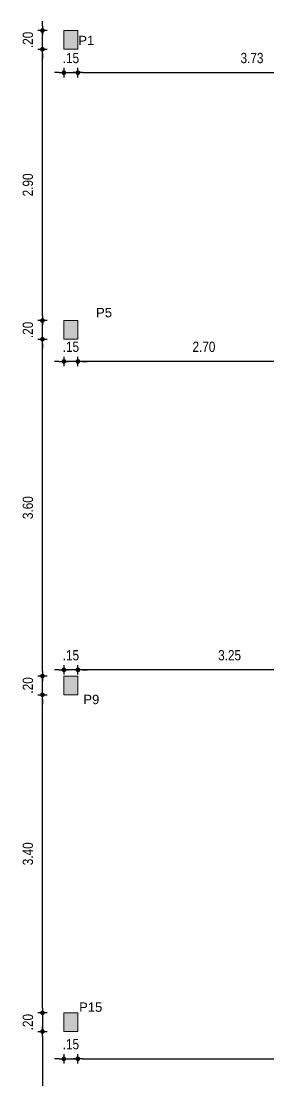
# Model space of a CAD drawing. Header units: millimetres. Extents: x 3212 to 6878, y 1640 to 3386.
# Drawn here: x 3343.2 to 3345.85, y 1707.69 to 1719 of the extents above; entities that cross this region are included whole.
import ezdxf

# ---------------------------------------------------------------- set-up
doc = ezdxf.new("R2010")
doc.units = ezdxf.units.MM
doc.header["$LTSCALE"] = 0.8
doc.layers.add('COTA', color=2, linetype='Continuous')
doc.layers.add('COTAS', color=53, linetype='Continuous', lineweight=9)
doc.layers.add('pilares', color=1, linetype='Continuous', lineweight=9)
doc.styles.add('CARIMBO_DADOS', font='arial.ttf', dxfattribs={"height": 0.1})
doc.styles.add('F2', font='ARIALN.TTF')
doc.dimstyles.new('ARQUITETURA', dxfattribs={"dimtxt": 0.11, "dimasz": 0.05, "dimexe": 0.1, "dimexo": 0, "dimgap": 0.1, "dimtad": 1, "dimzin": 5, "dimdsep": 46, "dimtxsty": 'F2', "dimblk": 'COTA', "dimcen": 0, "dimse1": 1, "dimse2": 1, "dimadec": 0, "dimazin": 0, "dimtfac": 2, "dimtix": 1, "dimtmove": 2, "dimatfit": 3, "dimldrblk": 'COTA', "dimfxl": 0, "dimtolj": 1, "dimtzin": 5, "dimarcsym": 0})

# ---------------------------------------------------------------- blocks, each defined once
blk = doc.blocks.new('COTA')
at = {"layer": 'COTA'}
for p, q in [((-1, 0), (1, 0)), ((0, 1), (0, -1))]:
    blk.add_line(p, q, dxfattribs=at)
at = {"layer": 'COTA', "const_width": 0.5}
blk.add_lwpolyline([(-0.25, 0, 1), (0.25, 0, 1)], format="xyb", close=True, dxfattribs=at)
blk = doc.blocks.new('*D836')
at = {"layer": 'COTAS', "color": 0, "lineweight": -2, "transparency": 16777216}
for p, q in [((3343.612, 1707.912), (3343.562, 1707.912)), ((3343.662, 1707.912), (3343.812, 1707.912)), ((3343.862, 1707.912), (3343.912, 1707.912))]:
    blk.add_line(p, q, dxfattribs=at)
at = {"layer": 'Defpoints', "color": 0, "transparency": 16777216}
for p in [(3343.662, 1708.304), (3343.812, 1708.204), (3343.812, 1707.912)]:
    blk.add_point(p, dxfattribs=at)
at = {"layer": 'COTAS', "color": 0, "lineweight": -2, "transparency": 16777216, "xscale": 0.05, "yscale": 0.05, "zscale": 0.05}
blk.add_blockref('COTA', (3343.662, 1707.912), dxfattribs=at)
at = {"layer": 'COTAS', "color": 0, "lineweight": -2, "transparency": 16777216, "xscale": 0.05, "yscale": 0.05, "zscale": 0.05, "rotation": 180}
blk.add_blockref('COTA', (3343.812, 1707.912), dxfattribs=at)
at = {"layer": 'COTAS', "color": 0, "transparency": 16777216, "insert": (3343.737, 1708.068), "char_height": 0.11, "attachment_point": 5, "style": 'F2'}
blk.add_mtext('\\A1;.15', dxfattribs=at)
blk = doc.blocks.new('*D837')
at = {"layer": 'COTAS', "color": 0, "lineweight": -2, "transparency": 16777216}
blk.add_line((3343.862, 1707.912), (3348.492, 1707.912), dxfattribs=at)
at = {"layer": 'Defpoints', "color": 0, "transparency": 16777216}
for p in [(3343.812, 1708.204), (3348.542, 1708.204), (3348.542, 1707.912)]:
    blk.add_point(p, dxfattribs=at)
at = {"layer": 'COTAS', "color": 0, "lineweight": -2, "transparency": 16777216, "xscale": 0.05, "yscale": 0.05, "zscale": 0.05, "rotation": 180}
blk.add_blockref('COTA', (3343.812, 1707.912), dxfattribs=at)
at = {"layer": 'COTAS', "color": 0, "lineweight": -2, "transparency": 16777216, "xscale": 0.05, "yscale": 0.05, "zscale": 0.05}
blk.add_blockref('COTA', (3348.542, 1707.912), dxfattribs=at)
at = {"layer": 'COTAS', "color": 0, "transparency": 16777216, "insert": (3346.177, 1708.068), "char_height": 0.11, "attachment_point": 5, "style": 'F2'}
blk.add_mtext('\\A1;4.73', dxfattribs=at)
blk = doc.blocks.new('*D747')
at = {"layer": 'COTAS', "color": 0, "lineweight": -2, "transparency": 16777216}
blk.add_line((3343.862, 1718.454), (3347.492, 1718.454), dxfattribs=at)
at = {"layer": 'Defpoints', "color": 0, "transparency": 16777216}
for p in [(3343.812, 1718.604), (3347.542, 1718.604), (3347.542, 1718.454)]:
    blk.add_point(p, dxfattribs=at)
at = {"layer": 'COTAS', "color": 0, "lineweight": -2, "transparency": 16777216, "xscale": 0.05, "yscale": 0.05, "zscale": 0.05, "rotation": 180}
blk.add_blockref('COTA', (3343.812, 1718.454), dxfattribs=at)
at = {"layer": 'COTAS', "color": 0, "lineweight": -2, "transparency": 16777216, "xscale": 0.05, "yscale": 0.05, "zscale": 0.05}
blk.add_blockref('COTA', (3347.542, 1718.454), dxfattribs=at)
at = {"layer": 'COTAS', "color": 0, "transparency": 16777216, "insert": (3345.677, 1718.61), "char_height": 0.11, "attachment_point": 5, "style": 'F2'}
blk.add_mtext('\\A1;3.73', dxfattribs=at)
blk = doc.blocks.new('*D847')
at = {"layer": 'COTAS', "color": 0, "lineweight": -2, "transparency": 16777216}
blk.add_line((3343.432, 1708.454), (3343.432, 1711.754), dxfattribs=at)
at = {"layer": 'Defpoints', "color": 0, "transparency": 16777216}
for p in [(3343.432, 1711.804), (3343.662, 1711.804), (3343.662, 1708.404)]:
    blk.add_point(p, dxfattribs=at)
at = {"layer": 'COTAS', "color": 0, "lineweight": -2, "transparency": 16777216, "xscale": 0.05, "yscale": 0.05, "zscale": 0.05}
for p, rotation in [((3343.432, 1711.804), 90), ((3343.432, 1708.404), 270)]:
    blk.add_blockref('COTA', p, dxfattribs=dict(at, rotation=rotation))
at = {"layer": 'COTAS', "color": 0, "transparency": 16777216, "insert": (3343.276, 1710.104), "char_height": 0.11, "attachment_point": 5, "rotation": 90, "style": 'F2'}
blk.add_mtext('\\A1;3.40', dxfattribs=at)
blk = doc.blocks.new('*D848')
at = {"layer": 'COTAS', "color": 0, "lineweight": -2, "transparency": 16777216}
for p, q in [((3343.432, 1712.054), (3343.432, 1712.104)), ((3343.432, 1711.804), (3343.432, 1712.004)), ((3343.432, 1711.754), (3343.432, 1711.704))]:
    blk.add_line(p, q, dxfattribs=at)
at = {"layer": 'Defpoints', "color": 0, "transparency": 16777216}
for p in [(3343.432, 1712.004), (3343.662, 1712.004), (3343.662, 1711.804)]:
    blk.add_point(p, dxfattribs=at)
at = {"layer": 'COTAS', "color": 0, "lineweight": -2, "transparency": 16777216, "xscale": 0.05, "yscale": 0.05, "zscale": 0.05}
for p, rotation in [((3343.432, 1712.004), 270), ((3343.432, 1711.804), 90)]:
    blk.add_blockref('COTA', p, dxfattribs=dict(at, rotation=rotation))
at = {"layer": 'COTAS', "color": 0, "transparency": 16777216, "insert": (3343.276, 1711.904), "char_height": 0.11, "attachment_point": 5, "rotation": 90, "style": 'F2'}
blk.add_mtext('\\A1;.20', dxfattribs=at)
blk = doc.blocks.new('*D849')
at = {"layer": 'COTAS', "color": 0, "lineweight": -2, "transparency": 16777216}
blk.add_line((3343.432, 1712.054), (3343.432, 1715.554), dxfattribs=at)
at = {"layer": 'Defpoints', "color": 0, "transparency": 16777216}
for p in [(3343.432, 1715.604), (3343.662, 1715.604), (3343.662, 1712.004)]:
    blk.add_point(p, dxfattribs=at)
at = {"layer": 'COTAS', "color": 0, "lineweight": -2, "transparency": 16777216, "xscale": 0.05, "yscale": 0.05, "zscale": 0.05}
for p, rotation in [((3343.432, 1715.604), 90), ((3343.432, 1712.004), 270)]:
    blk.add_blockref('COTA', p, dxfattribs=dict(at, rotation=rotation))
at = {"layer": 'COTAS', "color": 0, "transparency": 16777216, "insert": (3343.276, 1713.804), "char_height": 0.11, "attachment_point": 5, "rotation": 90, "style": 'F2'}
blk.add_mtext('\\A1;3.60', dxfattribs=at)
blk = doc.blocks.new('*D850')
at = {"layer": 'COTAS', "color": 0, "lineweight": -2, "transparency": 16777216}
for p, q in [((3343.432, 1715.854), (3343.432, 1715.904)), ((3343.432, 1715.604), (3343.432, 1715.804)), ((3343.432, 1715.554), (3343.432, 1715.504))]:
    blk.add_line(p, q, dxfattribs=at)
at = {"layer": 'Defpoints', "color": 0, "transparency": 16777216}
for p in [(3343.432, 1715.804), (3343.662, 1715.804), (3343.662, 1715.604)]:
    blk.add_point(p, dxfattribs=at)
at = {"layer": 'COTAS', "color": 0, "lineweight": -2, "transparency": 16777216, "xscale": 0.05, "yscale": 0.05, "zscale": 0.05}
for p, rotation in [((3343.432, 1715.804), 270), ((3343.432, 1715.604), 90)]:
    blk.add_blockref('COTA', p, dxfattribs=dict(at, rotation=rotation))
at = {"layer": 'COTAS', "color": 0, "transparency": 16777216, "insert": (3343.276, 1715.704), "char_height": 0.11, "attachment_point": 5, "rotation": 90, "style": 'F2'}
blk.add_mtext('\\A1;.20', dxfattribs=at)
blk = doc.blocks.new('*D851')
at = {"layer": 'COTAS', "color": 0, "lineweight": -2, "transparency": 16777216}
blk.add_line((3343.432, 1715.854), (3343.432, 1718.654), dxfattribs=at)
at = {"layer": 'Defpoints', "color": 0, "transparency": 16777216}
for p in [(3343.432, 1718.704), (3343.662, 1718.704), (3343.662, 1715.804)]:
    blk.add_point(p, dxfattribs=at)
at = {"layer": 'COTAS', "color": 0, "lineweight": -2, "transparency": 16777216, "xscale": 0.05, "yscale": 0.05, "zscale": 0.05}
for p, rotation in [((3343.432, 1718.704), 90), ((3343.432, 1715.804), 270)]:
    blk.add_blockref('COTA', p, dxfattribs=dict(at, rotation=rotation))
at = {"layer": 'COTAS', "color": 0, "transparency": 16777216, "insert": (3343.276, 1717.254), "char_height": 0.11, "attachment_point": 5, "rotation": 90, "style": 'F2'}
blk.add_mtext('\\A1;2.90', dxfattribs=at)
blk = doc.blocks.new('*D852')
at = {"layer": 'COTAS', "color": 0, "lineweight": -2, "transparency": 16777216}
for p, q in [((3343.432, 1718.954), (3343.432, 1719.004)), ((3343.432, 1718.704), (3343.432, 1718.904)), ((3343.432, 1718.654), (3343.432, 1718.604))]:
    blk.add_line(p, q, dxfattribs=at)
at = {"layer": 'Defpoints', "color": 0, "transparency": 16777216}
for p in [(3343.432, 1718.904), (3343.662, 1718.904), (3343.662, 1718.704)]:
    blk.add_point(p, dxfattribs=at)
at = {"layer": 'COTAS', "color": 0, "lineweight": -2, "transparency": 16777216, "xscale": 0.05, "yscale": 0.05, "zscale": 0.05}
for p, rotation in [((3343.432, 1718.904), 270), ((3343.432, 1718.704), 90)]:
    blk.add_blockref('COTA', p, dxfattribs=dict(at, rotation=rotation))
at = {"layer": 'COTAS', "color": 0, "transparency": 16777216, "insert": (3343.276, 1718.804), "char_height": 0.11, "attachment_point": 5, "rotation": 90, "style": 'F2'}
blk.add_mtext('\\A1;.20', dxfattribs=at)
blk = doc.blocks.new('*D757')
at = {"layer": 'COTAS', "color": 0, "lineweight": -2, "transparency": 16777216}
blk.add_line((3347.012, 1712.07), (3343.862, 1712.07), dxfattribs=at)
at = {"layer": 'Defpoints', "color": 0, "transparency": 16777216}
for p in [(3343.812, 1712.07), (3343.812, 1712.004), (3347.062, 1712.004)]:
    blk.add_point(p, dxfattribs=at)
at = {"layer": 'COTAS', "color": 0, "lineweight": -2, "transparency": 16777216, "xscale": 0.05, "yscale": 0.05, "zscale": 0.05, "rotation": 180}
blk.add_blockref('COTA', (3343.812, 1712.07), dxfattribs=at)
at = {"layer": 'COTAS', "color": 0, "lineweight": -2, "transparency": 16777216, "xscale": 0.05, "yscale": 0.05, "zscale": 0.05}
blk.add_blockref('COTA', (3347.062, 1712.07), dxfattribs=at)
at = {"layer": 'COTAS', "color": 0, "transparency": 16777216, "insert": (3345.437, 1712.226), "char_height": 0.11, "attachment_point": 5, "style": 'F2'}
blk.add_mtext('\\A1;3.25', dxfattribs=at)
blk = doc.blocks.new('*D758')
at = {"layer": 'COTAS', "color": 0, "lineweight": -2, "transparency": 16777216}
for p, q in [((3343.612, 1712.07), (3343.562, 1712.07)), ((3343.812, 1712.07), (3343.662, 1712.07)), ((3343.862, 1712.07), (3343.912, 1712.07))]:
    blk.add_line(p, q, dxfattribs=at)
at = {"layer": 'Defpoints', "color": 0, "transparency": 16777216}
for p in [(3343.662, 1712.07), (3343.662, 1712.004), (3343.812, 1712.004)]:
    blk.add_point(p, dxfattribs=at)
at = {"layer": 'COTAS', "color": 0, "lineweight": -2, "transparency": 16777216, "xscale": 0.05, "yscale": 0.05, "zscale": 0.05}
blk.add_blockref('COTA', (3343.662, 1712.07), dxfattribs=at)
at = {"layer": 'COTAS', "color": 0, "lineweight": -2, "transparency": 16777216, "xscale": 0.05, "yscale": 0.05, "zscale": 0.05, "rotation": 180}
blk.add_blockref('COTA', (3343.812, 1712.07), dxfattribs=at)
at = {"layer": 'COTAS', "color": 0, "transparency": 16777216, "insert": (3343.737, 1712.226), "char_height": 0.11, "attachment_point": 5, "style": 'F2'}
blk.add_mtext('\\A1;.15', dxfattribs=at)
blk = doc.blocks.new('*D861')
at = {"layer": 'COTAS', "color": 0, "lineweight": -2, "transparency": 16777216}
blk.add_line((3346.462, 1715.367), (3343.862, 1715.367), dxfattribs=at)
at = {"layer": 'Defpoints', "color": 0, "transparency": 16777216}
for p in [(3346.512, 1715.654), (3343.812, 1715.604), (3343.812, 1715.367)]:
    blk.add_point(p, dxfattribs=at)
at = {"layer": 'COTAS', "color": 0, "lineweight": -2, "transparency": 16777216, "xscale": 0.05, "yscale": 0.05, "zscale": 0.05, "rotation": 180}
blk.add_blockref('COTA', (3343.812, 1715.367), dxfattribs=at)
at = {"layer": 'COTAS', "color": 0, "lineweight": -2, "transparency": 16777216, "xscale": 0.05, "yscale": 0.05, "zscale": 0.05}
blk.add_blockref('COTA', (3346.512, 1715.367), dxfattribs=at)
at = {"layer": 'COTAS', "color": 0, "transparency": 16777216, "insert": (3345.162, 1715.523), "char_height": 0.11, "attachment_point": 5, "style": 'F2'}
blk.add_mtext('\\A1;2.70', dxfattribs=at)
blk = doc.blocks.new('*D810')
at = {"layer": 'COTAS', "color": 0, "lineweight": -2, "transparency": 16777216}
for p, q in [((3343.612, 1715.367), (3343.562, 1715.367)), ((3343.812, 1715.367), (3343.662, 1715.367)), ((3343.862, 1715.367), (3343.912, 1715.367))]:
    blk.add_line(p, q, dxfattribs=at)
at = {"layer": 'Defpoints', "color": 0, "transparency": 16777216}
for p in [(3343.662, 1715.604), (3343.812, 1715.604), (3343.662, 1715.367)]:
    blk.add_point(p, dxfattribs=at)
at = {"layer": 'COTAS', "color": 0, "lineweight": -2, "transparency": 16777216, "xscale": 0.05, "yscale": 0.05, "zscale": 0.05}
blk.add_blockref('COTA', (3343.662, 1715.367), dxfattribs=at)
at = {"layer": 'COTAS', "color": 0, "lineweight": -2, "transparency": 16777216, "xscale": 0.05, "yscale": 0.05, "zscale": 0.05, "rotation": 180}
blk.add_blockref('COTA', (3343.812, 1715.367), dxfattribs=at)
at = {"layer": 'COTAS', "color": 0, "transparency": 16777216, "insert": (3343.737, 1715.523), "char_height": 0.11, "attachment_point": 5, "style": 'F2'}
blk.add_mtext('\\A1;.15', dxfattribs=at)
blk = doc.blocks.new('*D732')
at = {"layer": 'COTAS', "color": 0, "lineweight": -2, "transparency": 16777216}
for p, q in [((3343.612, 1718.454), (3343.562, 1718.454)), ((3343.662, 1718.454), (3343.812, 1718.454)), ((3343.862, 1718.454), (3343.912, 1718.454))]:
    blk.add_line(p, q, dxfattribs=at)
at = {"layer": 'Defpoints', "color": 0, "transparency": 16777216}
for p in [(3343.662, 1718.644), (3343.812, 1718.644), (3343.812, 1718.454)]:
    blk.add_point(p, dxfattribs=at)
at = {"layer": 'COTAS', "color": 0, "lineweight": -2, "transparency": 16777216, "xscale": 0.05, "yscale": 0.05, "zscale": 0.05}
blk.add_blockref('COTA', (3343.662, 1718.454), dxfattribs=at)
at = {"layer": 'COTAS', "color": 0, "lineweight": -2, "transparency": 16777216, "xscale": 0.05, "yscale": 0.05, "zscale": 0.05, "rotation": 180}
blk.add_blockref('COTA', (3343.812, 1718.454), dxfattribs=at)
at = {"layer": 'COTAS', "color": 0, "transparency": 16777216, "insert": (3343.737, 1718.61), "char_height": 0.11, "attachment_point": 5, "style": 'F2'}
blk.add_mtext('\\A1;.15', dxfattribs=at)
blk = doc.blocks.new('*D811')
at = {"layer": 'COTAS', "color": 0, "lineweight": -2, "transparency": 16777216}
for p, q in [((3343.432, 1708.454), (3343.432, 1708.504)), ((3343.432, 1708.404), (3343.432, 1708.204)), ((3343.432, 1708.154), (3343.432, 1708.104))]:
    blk.add_line(p, q, dxfattribs=at)
at = {"layer": 'Defpoints', "color": 0, "transparency": 16777216}
for p in [(3343.662, 1708.404), (3343.432, 1708.204), (3343.662, 1708.204)]:
    blk.add_point(p, dxfattribs=at)
at = {"layer": 'COTAS', "color": 0, "lineweight": -2, "transparency": 16777216, "xscale": 0.05, "yscale": 0.05, "zscale": 0.05}
for p, rotation in [((3343.432, 1708.404), 270), ((3343.432, 1708.204), 90)]:
    blk.add_blockref('COTA', p, dxfattribs=dict(at, rotation=rotation))
at = {"layer": 'COTAS', "color": 0, "transparency": 16777216, "insert": (3343.276, 1708.304), "char_height": 0.11, "attachment_point": 5, "rotation": 90, "style": 'F2'}
blk.add_mtext('\\A1;.20', dxfattribs=at)
blk = doc.blocks.new('*D812')
at = {"layer": 'COTAS', "color": 0, "lineweight": -2, "transparency": 16777216}
blk.add_line((3343.432, 1708.154), (3343.432, 1704.304), dxfattribs=at)
at = {"layer": 'Defpoints', "color": 0, "transparency": 16777216}
for p in [(3343.662, 1708.204), (3343.432, 1704.254), (3343.662, 1704.254)]:
    blk.add_point(p, dxfattribs=at)
at = {"layer": 'COTAS', "color": 0, "lineweight": -2, "transparency": 16777216, "xscale": 0.05, "yscale": 0.05, "zscale": 0.05}
for p, rotation in [((3343.432, 1708.204), 90), ((3343.432, 1704.254), 270)]:
    blk.add_blockref('COTA', p, dxfattribs=dict(at, rotation=rotation))
at = {"layer": 'COTAS', "color": 0, "transparency": 16777216, "insert": (3343.276, 1706.229), "char_height": 0.11, "attachment_point": 5, "rotation": 90, "style": 'F2'}
blk.add_mtext('\\A1;3.95', dxfattribs=at)

msp = doc.modelspace()

# ---------------------------------------------------------------- hatches: boundary and pattern name
h = msp.add_hatch(color=256)
h.paths.add_polyline_path([(3343.812, 1708.404), (3343.662, 1708.404), (3343.662, 1708.204), (3343.812, 1708.204)])
h.paths.add_polyline_path([(3343.812, 1712.004), (3343.662, 1712.004), (3343.662, 1711.804), (3343.812, 1711.804)])
h.paths.add_polyline_path([(3343.812, 1715.804), (3343.662, 1715.804), (3343.662, 1715.604), (3343.812, 1715.604)])
h.paths.add_polyline_path([(3346.712, 1715.804), (3346.512, 1715.804), (3346.512, 1715.654), (3346.712, 1715.654)])
h.paths.add_polyline_path([(3348.562, 1715.804), (3348.362, 1715.804), (3348.362, 1715.654), (3348.562, 1715.654)])
h.paths.add_polyline_path([(3349.712, 1712.004), (3349.562, 1712.004), (3349.562, 1711.804), (3349.712, 1711.804)])
h.paths.add_polyline_path([(3351.362, 1712.004), (3351.212, 1712.004), (3351.212, 1711.804), (3351.362, 1711.804)])
h.paths.add_polyline_path([(3347.661, 1703.204), (3347.461, 1703.204), (3347.461, 1703.054), (3347.661, 1703.054)])
h.paths.add_polyline_path([(3347.711, 1703.704), (3347.511, 1703.704), (3347.511, 1703.554), (3347.711, 1703.554)])
h.paths.add_polyline_path([(3348.742, 1703.704), (3348.542, 1703.704), (3348.542, 1703.554), (3348.742, 1703.554)])
h.paths.add_polyline_path([(3344.862, 1703.204), (3344.662, 1703.204), (3344.662, 1703.054), (3344.862, 1703.054)])
h.paths.add_polyline_path([(3343.812, 1704.254), (3343.662, 1704.254), (3343.662, 1704.054), (3343.812, 1704.054)])
h.paths.add_polyline_path([(3349.712, 1708.404), (3349.562, 1708.404), (3349.562, 1708.204), (3349.712, 1708.204)])
h.paths.add_polyline_path([(3348.742, 1708.354), (3348.542, 1708.354), (3348.542, 1708.204), (3348.742, 1708.204)])
h.paths.add_polyline_path([(3351.362, 1708.354), (3351.212, 1708.354), (3351.212, 1708.154), (3351.362, 1708.154)])
h.paths.add_polyline_path([(3351.362, 1718.904), (3351.212, 1718.904), (3351.212, 1718.704), (3351.362, 1718.704)])
h.paths.add_polyline_path([(3347.742, 1718.904), (3347.542, 1718.904), (3347.542, 1718.754), (3347.742, 1718.754)])
h.paths.add_polyline_path([(3343.812, 1718.904), (3343.662, 1718.904), (3343.662, 1718.704), (3343.812, 1718.704)])

# ---------------------------------------------------------------- linework, layer by layer
at = {"layer": 'pilares'}
for points in [[(3343.662, 1718.704), (3343.812, 1718.704), (3343.812, 1718.904), (3343.662, 1718.904)], [(3343.662, 1715.604), (3343.812, 1715.604), (3343.812, 1715.804), (3343.662, 1715.804)], [(3343.662, 1711.804), (3343.812, 1711.804), (3343.812, 1712.004), (3343.662, 1712.004)], [(3343.662, 1708.204), (3343.812, 1708.204), (3343.812, 1708.404), (3343.662, 1708.404)]]:
    msp.add_lwpolyline(points, close=True, dxfattribs=at)

# ---------------------------------------------------------------- texts
at = {"color": 230, "char_height": 0.1, "attachment_point": 5, "style": 'CARIMBO_DADOS'}
for s, insert in [('P1', (3343.902, 1718.798)), ('P5', (3344.092, 1715.889)), ('P9', (3343.956, 1711.753)), ('P15', (3343.949, 1708.464))]:
    msp.add_mtext(s, dxfattribs=dict(at, insert=insert))

# ---------------------------------------------------------------- dimensions: what is measured, and where the dimension line sits
at = {"layer": 'COTAS'}
for base, p1, p2, picture, middle in [((3343.432, 1718.904), (3343.662, 1718.704), (3343.662, 1718.904), '*D852', (3343.276, 1718.804)), ((3343.432, 1718.704), (3343.662, 1715.804), (3343.662, 1718.704), '*D851', (3343.276, 1717.254)), ((3343.432, 1715.804), (3343.662, 1715.604), (3343.662, 1715.804), '*D850', (3343.276, 1715.704)), ((3343.432, 1715.604), (3343.662, 1712.004), (3343.662, 1715.604), '*D849', (3343.276, 1713.804)), ((3343.432, 1712.004), (3343.662, 1711.804), (3343.662, 1712.004), '*D848', (3343.276, 1711.904)), ((3343.432, 1711.804), (3343.662, 1708.404), (3343.662, 1711.804), '*D847', (3343.276, 1710.104)), ((3343.432, 1708.204), (3343.662, 1708.404), (3343.662, 1708.204), '*D811', (3343.276, 1708.304)), ((3343.432, 1704.254), (3343.662, 1708.204), (3343.662, 1704.254), '*D812', (3343.276, 1706.229))]:
    dim = msp.add_linear_dim(base=base, p1=p1, p2=p2, angle=90, dimstyle='ARQUITETURA', dxfattribs=at)
    dim.commit()
    dim.dimension.update_dxf_attribs({"geometry": picture, "text_midpoint": middle})
for base, p1, p2, picture, middle in [((3343.812, 1718.454), (3343.662, 1718.644), (3343.812, 1718.644), '*D732', (3343.737, 1718.61)), ((3347.542, 1718.454), (3343.812, 1718.604), (3347.542, 1718.604), '*D747', (3345.677, 1718.61)), ((3343.812, 1715.367), (3346.512, 1715.654), (3343.812, 1715.604), '*D861', (3345.162, 1715.523)), ((3343.662, 1715.367), (3343.812, 1715.604), (3343.662, 1715.604), '*D810', (3343.737, 1715.523)), ((3343.662, 1712.07), (3343.812, 1712.004), (3343.662, 1712.004), '*D758', (3343.737, 1712.226)), ((3343.812, 1712.07), (3347.062, 1712.004), (3343.812, 1712.004), '*D757', (3345.437, 1712.226)), ((3343.812, 1707.912), (3343.662, 1708.304), (3343.812, 1708.204), '*D836', (3343.737, 1708.068)), ((3348.542, 1707.912), (3343.812, 1708.204), (3348.542, 1708.204), '*D837', (3346.177, 1708.068))]:
    dim = msp.add_linear_dim(base=base, p1=p1, p2=p2, dimstyle='ARQUITETURA', dxfattribs=at)
    dim.commit()
    dim.dimension.update_dxf_attribs({"geometry": picture, "text_midpoint": middle})

doc.saveas('drawing.dxf')
